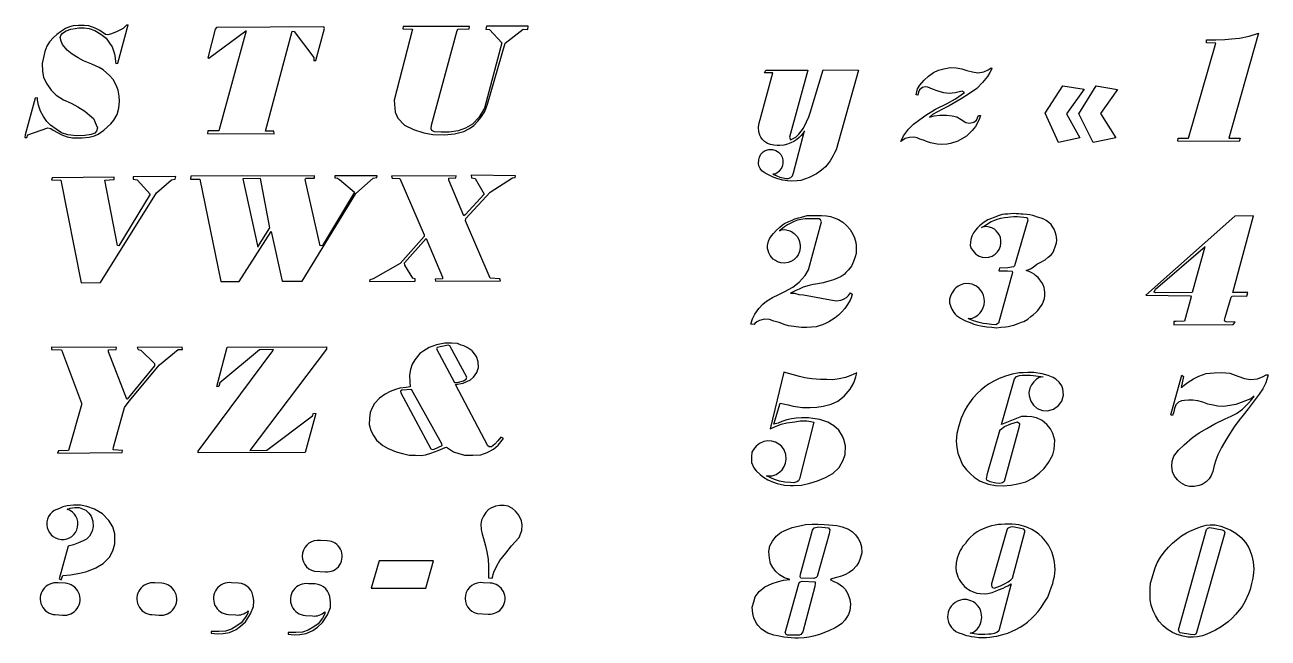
# Model space of a CAD drawing. Header units: millimetres. Extents: x 184 to 284, y 147 to 201.
# Drawn here: x 184.12 to 225.2, y 148.81 to 169.06 of the extents above; entities that cross this region are included whole.
import ezdxf

# ---------------------------------------------------------------- set-up
doc = ezdxf.new("R2010")
doc.units = ezdxf.units.MM
doc.layers.add('LETTERE', color=7, linetype='Continuous')

msp = doc.modelspace()

# ---------------------------------------------------------------- linework, layer by layer
at = {"layer": 'LETTERE'}
for points in [[(187.533, 169.063), (187.482, 169.054), (187.37, 168.947), (187.179, 168.849), (186.987, 168.773), (186.87, 168.73), (186.785, 168.743), (186.596, 168.881), (186.446, 168.958), (186.241, 169.029), (186.08, 169.048), (185.891, 169.047), (185.723, 169.033), (185.598, 168.995), (185.462, 168.939), (185.297, 168.839), (185.18, 168.748), (185.066, 168.645), (184.938, 168.502), (184.855, 168.363), (184.785, 168.185), (184.742, 167.985), (184.7, 167.787), (184.708, 167.537), (184.741, 167.324), (184.848, 167.113), (184.99, 166.908), (185.16, 166.746), (185.402, 166.591), (185.654, 166.474), (185.879, 166.354), (186.101, 166.209), (186.258, 166.081), (186.394, 165.967), (186.485, 165.765), (186.524, 165.663), (186.496, 165.552), (186.433, 165.49), (186.312, 165.448), (186.11, 165.412), (185.827, 165.394), (185.542, 165.436), (185.332, 165.501), (185.162, 165.616), (184.967, 165.75), (184.855, 165.877), (184.736, 166.033), (184.638, 166.216), (184.576, 166.417), (184.543, 166.577), (184.537, 166.658), (184.466, 166.648), (184.138, 165.437), (184.124, 165.344), (184.184, 165.339), (184.225, 165.436), (184.881, 165.668), (184.981, 165.638), (185.064, 165.592), (185.197, 165.514), (185.345, 165.436), (185.523, 165.371), (185.702, 165.332), (186.017, 165.33), (186.246, 165.354), (186.421, 165.396), (186.551, 165.458), (186.734, 165.59), (186.96, 165.792), (187.066, 165.921), (187.17, 166.105), (187.231, 166.316), (187.253, 166.546), (187.244, 166.705), (187.205, 166.903), (187.14, 167.07), (187.038, 167.256), (186.921, 167.396), (186.712, 167.577), (186.579, 167.66), (186.333, 167.769), (186.06, 167.873), (185.883, 167.975), (185.688, 168.099), (185.523, 168.23), (185.372, 168.416), (185.322, 168.521), (185.286, 168.648), (185.309, 168.717), (185.363, 168.788), (185.493, 168.866), (185.641, 168.92), (185.787, 168.948), (185.912, 168.966), (186.085, 168.965), (186.252, 168.946), (186.436, 168.875), (186.634, 168.753), (186.807, 168.629), (186.924, 168.462), (187.01, 168.337), (187.085, 168.112), (187.111, 167.968), (187.121, 167.84), (187.127, 167.791), (187.192, 167.797)], [(193.737, 167.884), (194.026, 168.948), (193.998, 169.002), (190.46, 168.979), (190.415, 168.921), (190.168, 167.97), (190.201, 167.963), (191.425, 168.862), (191.43, 168.87), (190.53, 165.562), (190.165, 165.563), (190.161, 165.481), (192.356, 165.47), (192.354, 165.554), (192.073, 165.557), (192.96, 168.853), (193.02, 168.846), (193.667, 167.987), (193.676, 167.889)], [(198.815, 169.014), (196.624, 169.008), (196.61, 168.93), (196.933, 168.923), (196.32, 166.58), (196.36, 166.179), (196.449, 165.986), (196.668, 165.754), (196.961, 165.608), (197.306, 165.501), (197.602, 165.445), (197.988, 165.431), (198.317, 165.462), (198.625, 165.54), (198.817, 165.646), (198.958, 165.74), (199.09, 165.882), (199.192, 166.004), (199.321, 166.2), (199.413, 166.443), (199.988, 168.463), (200.582, 168.92), (200.745, 168.915), (200.749, 169.016), (199.377, 169.019), (199.355, 168.918), (199.476, 168.91), (199.884, 168.466), (199.309, 166.313), (199.123, 166.004), (198.918, 165.79), (198.682, 165.654), (198.442, 165.569), (198.142, 165.522), (197.878, 165.516), (197.66, 165.527), (197.571, 165.573), (197.544, 165.629), (197.56, 165.75), (198.408, 168.879), (198.44, 168.923), (198.805, 168.928)], [(213.572, 166.753), (213.61, 166.947), (213.691, 167.074), (213.837, 167.242), (213.977, 167.37), (214.138, 167.487), (214.312, 167.571), (214.481, 167.616), (214.692, 167.653), (214.895, 167.642), (215.074, 167.607), (215.243, 167.553), (215.432, 167.511), (215.606, 167.484), (215.809, 167.518), (215.95, 167.579), (216.047, 167.643), (216.068, 167.616), (216.004, 167.491), (215.922, 167.362), (215.759, 167.166), (215.577, 166.959), (215.335, 166.794), (215.061, 166.624), (214.664, 166.393), (214.438, 166.28), (214.113, 166.104), (214.007, 166.015), (214.162, 166.061), (214.348, 166.084), (214.577, 166.086), (214.764, 166.065), (214.918, 166.027), (215.056, 165.941), (215.206, 165.842), (215.334, 165.814), (215.472, 165.848), (215.56, 165.918), (215.635, 166.075), (215.695, 166.067), (215.654, 165.938), (215.535, 165.703), (215.426, 165.576), (215.231, 165.386), (214.945, 165.218), (214.709, 165.141), (214.598, 165.121), (214.423, 165.11), (214.265, 165.12), (214.045, 165.167), (213.915, 165.216), (213.812, 165.253), (213.696, 165.294), (213.602, 165.33), (213.497, 165.35), (213.355, 165.348), (213.202, 165.306), (213.069, 165.208), (213.149, 165.403), (213.318, 165.619), (213.488, 165.786), (213.689, 165.94), (213.888, 166.084), (214.211, 166.278), (214.598, 166.468), (214.869, 166.624), (215.163, 166.826), (215.093, 166.873), (214.862, 166.816), (214.663, 166.799), (214.48, 166.817), (214.293, 166.871), (214.112, 166.943), (213.959, 167.01), (213.865, 167.021), (213.778, 166.992), (213.682, 166.914), (213.65, 166.836), (213.624, 166.746)], [(187.076, 164.035), (185.022, 164.017), (185.008, 163.948), (185.311, 163.936), (185.98, 160.545), (186.618, 160.552), (188.475, 163.516), (188.964, 163.945), (189.09, 163.969), (189.117, 164.055), (187.707, 164.041), (187.698, 163.969), (187.837, 163.949), (188.268, 163.47), (187.225, 161.772), (187.188, 161.783), (186.763, 163.936), (187.071, 163.958)], [(199.813, 160.681), (199.496, 160.701), (198.686, 162.595), (198.69, 162.666), (199.492, 163.535), (200.238, 164.011), (200.319, 164.028), (200.33, 164.079), (198.867, 164.099), (198.879, 164.013), (198.999, 163.995), (199.303, 163.477), (198.676, 162.786), (198.627, 162.757), (198.132, 163.934), (198.133, 163.998), (198.36, 164.01), (198.368, 164.08), (196.237, 164.072), (196.256, 163.998), (196.514, 163.996), (197.316, 162.127), (197.311, 162.074), (196.518, 161.184), (195.63, 160.676), (195.517, 160.643), (195.509, 160.593), (197.024, 160.595), (197.024, 160.676), (196.94, 160.696), (196.678, 161.133), (196.671, 161.21), (197.381, 162.007), (197.918, 160.731), (197.923, 160.677), (197.676, 160.669), (197.686, 160.595), (199.839, 160.606)], [(199.94, 155.403), (199.852, 155.452), (199.755, 155.323), (199.652, 155.219), (199.536, 155.132), (199.467, 155.126), (199.418, 155.16), (198.351, 157.184), (198.608, 157.228), (198.845, 157.343), (198.943, 157.425), (199.055, 157.585), (199.109, 157.745), (199.105, 157.941), (199.047, 158.117), (198.903, 158.299), (198.741, 158.405), (198.628, 158.466), (198.535, 158.485), (198.412, 158.537), (198.224, 158.552), (198.001, 158.548), (197.838, 158.525), (197.72, 158.497), (197.486, 158.407), (197.31, 158.297), (197.169, 158.21), (197.009, 158.004), (196.922, 157.858), (196.86, 157.682), (196.834, 157.495), (196.844, 157.276), (196.854, 157.106), (196.721, 157.091), (196.515, 157.067), (196.365, 157.021), (196.189, 156.953), (196.029, 156.864), (195.845, 156.737), (195.674, 156.557), (195.584, 156.399), (195.531, 156.261), (195.507, 156.076), (195.502, 155.87), (195.549, 155.665), (195.637, 155.505), (195.737, 155.345), (195.955, 155.171), (196.128, 155.071), (196.386, 154.964), (196.601, 154.91), (196.821, 154.857), (197.035, 154.853), (197.214, 154.849), (197.358, 154.871), (197.533, 154.923), (197.778, 155.013), (198.009, 155.111), (198.05, 155.116), (198.287, 154.96), (198.459, 154.911), (198.654, 154.856), (198.92, 154.858), (199.189, 154.867), (199.401, 154.941), (199.609, 155.057), (199.766, 155.185)], [(187.155, 158.405), (185.002, 158.425), (185.007, 158.348), (185.335, 158.328), (185.999, 156.573), (185.991, 156.522), (185.566, 155.012), (185.235, 154.995), (185.204, 154.916), (187.34, 154.943), (187.347, 155.004), (187.044, 155.03), (187.051, 155.119), (187.418, 156.432), (187.572, 156.635), (188.568, 157.843), (189.19, 158.346), (189.327, 158.345), (189.32, 158.421), (187.831, 158.414), (187.865, 158.342), (187.951, 158.326), (188.403, 157.887), (188.412, 157.809), (187.508, 156.701), (187.488, 156.706), (186.882, 158.269), (186.883, 158.331), (187.142, 158.346)], [(190.53, 157.118), (190.463, 157.127), (190.804, 158.42), (194.089, 158.434), (194.088, 158.36), (191.562, 155.012), (192.121, 155.019), (193.63, 156.149), (193.665, 156.237), (193.739, 156.232), (193.38, 154.938), (189.847, 154.931), (189.852, 154.985), (192.322, 158.296), (192.343, 158.346), (191.874, 158.332), (190.567, 157.238)], [(198.318, 157.251), (198.421, 157.252), (198.618, 157.314), (198.707, 157.369), (198.728, 157.434), (198.159, 158.467), (198.108, 158.489), (197.751, 158.406), (197.727, 158.362)], [(197.908, 155.177), (197.904, 155.233), (196.901, 157.027), (196.575, 156.996), (196.535, 156.968), (196.543, 156.915), (197.537, 155.059), (197.587, 155.041), (197.644, 155.052)], [(199.567, 150.794), (199.623, 150.986), (199.719, 151.2), (199.814, 151.375), (200.011, 151.624), (200.201, 151.86), (200.455, 152.137), (200.541, 152.364), (200.554, 152.546), (200.531, 152.683), (200.449, 152.875), (200.338, 153.004), (200.229, 153.099), (200.094, 153.166), (199.955, 153.191), (199.815, 153.197), (199.67, 153.175), (199.521, 153.106), (199.441, 153.064), (199.351, 152.96), (199.273, 152.842), (199.212, 152.708), (199.185, 152.581), (199.196, 152.401), (199.236, 152.25), (199.281, 152.105), (199.343, 151.856), (199.382, 151.662), (199.428, 151.423), (199.443, 151.192), (199.443, 150.973), (199.444, 150.801)], [(197.621, 151.367), (195.828, 151.367), (195.561, 150.46), (197.367, 150.46)]]:
    msp.add_lwpolyline(points, close=True, dxfattribs=at)
for points in [[(223.165, 168.573), (223.472, 168.574), (223.763, 168.584), (223.986, 168.599), (224.248, 168.623), (224.569, 168.69), (224.878, 168.785), (223.905, 165.319), (224.276, 165.32), (224.241, 165.213), (222.214, 165.226), (222.231, 165.319), (222.57, 165.319), (223.47, 168.464), (223.165, 168.465), (223.165, 168.573)], [(208.599, 167.567), (209.993, 167.566), (209.381, 165.354), (209.414, 165.265), (209.481, 165.298), (209.592, 165.351), (209.696, 165.455), (209.774, 165.55), (209.849, 165.657), (209.948, 165.857), (210.021, 166.028), (210.072, 166.164), (210.502, 167.583), (211.67, 167.573), (210.923, 164.934), (210.87, 164.836), (210.815, 164.732), (210.731, 164.573), (210.665, 164.486), (210.573, 164.373), (210.494, 164.312), (210.396, 164.23), (210.281, 164.147), (210.148, 164.076), (210.041, 164.027), (209.913, 163.978), (209.759, 163.929), (209.635, 163.913), (209.449, 163.907), (209.318, 163.915), (209.165, 163.937), (209.003, 163.977), (208.851, 164.03), (208.646, 164.13), (208.544, 164.187), (208.477, 164.247), (208.42, 164.323), (208.372, 164.41), (208.359, 164.483), (208.368, 164.604), (208.398, 164.69), (208.438, 164.789), (208.519, 164.87), (208.587, 164.911), (208.699, 164.946), (208.819, 164.947), (208.939, 164.912), (209.025, 164.856), (209.097, 164.78), (209.142, 164.697), (209.167, 164.607), (209.171, 164.505), (209.151, 164.425), (209.137, 164.349), (209.068, 164.269), (209.028, 164.225), (208.969, 164.172), (208.917, 164.134), (208.838, 164.132), (208.971, 164.076), (209.071, 164.039), (209.181, 164.012), (209.267, 163.993), (209.344, 163.988), (209.431, 164.019), (209.488, 164.074), (209.522, 164.181), (209.883, 165.564), (209.831, 165.479), (209.768, 165.414), (209.706, 165.341), (209.626, 165.277), (209.524, 165.217), (209.432, 165.167), (209.324, 165.12), (209.204, 165.096), (209.067, 165.083), (208.978, 165.082), (208.873, 165.092), (208.755, 165.112), (208.66, 165.15), (208.561, 165.215), (208.497, 165.277), (208.442, 165.351), (208.405, 165.423), (208.372, 165.535), (208.365, 165.688), (208.384, 165.826), (208.42, 165.943), (208.837, 167.475), (208.559, 167.475), (208.599, 167.567)], [(218.419, 167.047), (219.119, 166.944), (218.533, 166.127), (218.978, 165.338), (218.278, 165.182), (217.836, 166.144), (218.419, 167.048)], [(218.949, 166.129), (219.515, 167.048), (220.217, 166.933), (219.66, 166.133), (220.164, 165.335), (219.42, 165.182), (218.949, 166.129)], [(191.906, 164.072), (191.329, 164.079), (189.607, 164.064), (189.599, 163.973), (189.908, 163.966), (190.601, 160.585), (191.199, 160.59), (192.26, 162.245), (192.627, 160.598), (193.284, 160.601), (195.064, 163.492), (195.628, 164.005), (195.753, 164.019), (195.76, 164.084), (194.36, 164.079), (194.362, 164.008), (194.451, 164.003), (194.524, 163.961), (195.01, 163.537), (193.953, 161.782), (193.881, 161.763), (193.388, 163.954), (193.402, 164), (193.69, 164.002), (193.691, 164.077), (191.906, 164.072)], [(191.824, 161.734), (192.214, 162.366), (191.907, 163.986), (191.323, 163.983)], [(191.323, 163.985), (191.826, 161.718)], [(209.06, 162.266), (209.122, 162.298), (209.229, 162.304), (209.362, 162.277), (209.449, 162.242), (209.538, 162.176), (209.635, 162.071), (209.69, 161.973), (209.713, 161.909), (209.73, 161.834), (209.734, 161.799), (209.735, 161.702), (209.712, 161.581), (209.667, 161.474), (209.612, 161.393), (209.524, 161.309), (209.429, 161.251), (209.347, 161.22), (209.224, 161.2), (209.104, 161.209), (208.994, 161.242), (208.918, 161.281), (208.851, 161.331), (208.79, 161.393), (208.75, 161.449), (208.706, 161.534), (208.682, 161.612), (208.659, 161.678), (208.658, 161.778), (208.695, 161.918), (208.728, 161.999), (208.792, 162.1), (208.858, 162.179), (208.942, 162.268), (209.064, 162.382), (209.16, 162.46), (209.226, 162.51), (209.362, 162.571), (209.476, 162.618), (209.567, 162.66), (209.682, 162.697), (209.784, 162.716), (209.973, 162.766), (210.105, 162.766), (210.272, 162.766), (210.445, 162.766), (210.613, 162.755), (210.745, 162.732), (210.86, 162.696), (211.006, 162.636), (211.147, 162.548), (211.27, 162.443), (211.39, 162.302), (211.481, 162.151), (211.532, 162.032), (211.574, 161.881), (211.591, 161.777), (211.59, 161.657), (211.589, 161.516), (211.56, 161.405), (211.501, 161.248), (211.43, 161.101), (211.335, 160.971), (211.248, 160.886), (211.194, 160.821), (211.093, 160.759), (210.977, 160.695), (210.84, 160.641), (210.682, 160.595), (210.494, 160.54), (210.321, 160.516), (210.173, 160.487), (210.041, 160.453), (209.842, 160.397), (209.701, 160.334), (209.599, 160.288), (209.419, 160.201), (209.546, 160.207), (209.689, 160.165), (209.845, 160.144), (210.735, 159.984), (210.938, 159.952), (211.086, 159.97), (211.172, 160.001), (211.267, 160.059), (211.338, 160.122), (211.396, 160.218), (211.46, 160.169), (211.418, 160.047), (211.386, 159.971), (211.302, 159.826), (211.209, 159.697), (211.119, 159.593), (211.003, 159.481), (210.891, 159.391), (210.778, 159.314), (210.685, 159.259), (210.597, 159.214), (210.472, 159.161), (210.365, 159.124), (210.267, 159.089), (209.96, 159.065), (209.78, 159.072), (209.358, 159.126), (209.24, 159.16), (209.042, 159.23), (208.863, 159.283), (208.724, 159.331), (208.558, 159.341), (208.394, 159.3), (208.308, 159.255), (208.241, 159.204), (208.219, 159.164), (208.109, 159.18), (208.164, 159.36), (208.246, 159.515), (208.37, 159.697), (208.507, 159.84), (208.627, 159.941), (208.825, 160.058), (209.035, 160.165), (209.228, 160.257), (209.492, 160.406), (209.703, 160.571), (209.902, 160.783), (210.014, 160.973), (210.438, 162.561), (210.409, 162.624), (210.364, 162.654), (210.202, 162.661), (209.903, 162.659), (209.765, 162.638), (209.652, 162.61), (209.545, 162.574), (209.425, 162.521), (209.315, 162.461), (209.223, 162.399), (209.059, 162.265)], [(215.729, 162.374), (215.797, 162.402), (215.878, 162.466), (215.957, 162.513), (216.051, 162.569), (216.169, 162.617), (216.248, 162.643), (216.367, 162.685), (216.491, 162.705), (216.599, 162.718), (216.69, 162.726), (216.796, 162.731), (216.922, 162.731), (217.014, 162.727), (217.127, 162.718), (217.218, 162.698), (217.251, 162.663), (217.261, 162.615), (216.82, 161.102), (216.79, 161.069), (216.595, 161.04), (216.323, 161.032), (216.297, 160.939), (216.592, 160.946), (216.747, 160.932), (216.752, 160.889), (216.296, 159.218), (216.205, 159.159), (216.063, 159.172), (215.906, 159.189), (215.787, 159.207), (215.647, 159.238), (215.539, 159.27), (215.467, 159.295), (215.409, 159.318), (215.294, 159.369), (215.435, 159.384), (215.521, 159.425), (215.603, 159.476), (215.685, 159.555), (215.742, 159.634), (215.787, 159.727), (215.815, 159.82), (215.826, 159.925), (215.817, 160.042), (215.795, 160.128), (215.759, 160.211), (215.719, 160.278), (215.655, 160.354), (215.562, 160.43), (215.491, 160.47), (215.424, 160.497), (215.348, 160.514), (215.244, 160.522), (215.132, 160.508), (215.019, 160.468), (214.953, 160.43), (214.885, 160.376), (214.842, 160.333), (214.792, 160.272), (214.755, 160.215), (214.718, 160.139), (214.694, 160.072), (214.677, 160.004), (214.668, 159.945), (214.673, 159.884), (214.689, 159.817), (214.711, 159.752), (214.748, 159.672), (214.779, 159.619), (214.82, 159.561), (214.86, 159.515), (214.907, 159.468), (214.966, 159.42), (215.031, 159.377), (215.109, 159.337), (215.179, 159.306), (215.26, 159.271), (215.318, 159.247), (215.408, 159.213), (215.475, 159.18), (215.611, 159.149), (215.708, 159.124), (215.905, 159.097), (216.071, 159.076), (216.221, 159.061), (216.373, 159.084), (216.532, 159.094), (216.61, 159.104), (216.737, 159.132), (216.793, 159.148), (216.944, 159.203), (217.046, 159.243), (217.127, 159.27), (217.258, 159.351), (217.359, 159.431), (217.438, 159.489), (217.535, 159.575), (217.587, 159.63), (217.648, 159.705), (217.729, 159.826), (217.769, 159.903), (217.805, 160.03), (217.819, 160.122), (217.821, 160.221), (217.811, 160.32), (217.794, 160.392), (217.763, 160.481), (217.721, 160.557), (217.656, 160.649), (217.596, 160.717), (217.517, 160.789), (217.467, 160.827), (217.393, 160.874), (217.305, 160.92), (217.205, 160.958), (217.344, 161.013), (217.431, 161.063), (217.553, 161.162), (217.669, 161.216), (217.828, 161.31), (217.935, 161.389), (218.026, 161.468), (218.082, 161.539), (218.119, 161.616), (218.176, 161.768), (218.202, 161.867), (218.223, 161.958), (218.207, 162.05), (218.197, 162.114), (218.164, 162.234), (218.126, 162.321), (218.065, 162.419), (218.027, 162.467), (217.95, 162.543), (217.865, 162.606), (217.784, 162.651), (217.699, 162.685), (217.578, 162.712), (217.494, 162.743), (217.425, 162.768), (217.324, 162.792), (217.224, 162.797), (217.1, 162.81), (217.034, 162.814), (216.957, 162.819), (216.871, 162.825), (216.777, 162.83), (216.684, 162.827), (216.595, 162.817), (216.502, 162.813), (216.414, 162.799), (216.318, 162.773), (216.166, 162.714), (216.056, 162.673), (215.935, 162.622), (215.852, 162.574), (215.77, 162.517), (215.668, 162.431), (215.595, 162.359), (215.526, 162.281), (215.466, 162.191), (215.41, 162.081), (215.375, 161.971), (215.368, 161.891), (215.357, 161.781), (215.389, 161.684), (215.445, 161.609), (215.488, 161.553), (215.535, 161.507), (215.601, 161.458), (215.651, 161.43), (215.748, 161.396), (215.865, 161.382), (215.97, 161.393), (216.076, 161.428), (216.183, 161.494), (216.259, 161.57), (216.311, 161.649), (216.352, 161.751), (216.369, 161.851), (216.371, 161.931), (216.352, 162.038), (216.311, 162.14), (216.264, 162.195), (216.214, 162.266), (216.154, 162.315), (216.066, 162.364), (215.949, 162.398), (215.874, 162.406), (215.729, 162.374)], [(224.094, 162.746), (221.154, 160.139), (222.635, 160.119), (222.658, 160.085), (222.433, 159.279), (222.16, 159.266), (222.088, 159.266), (222.083, 159.161), (224.048, 159.167), (224.106, 159.249), (223.808, 159.256), (223.769, 159.276), (223.757, 159.315), (223.782, 159.398), (223.98, 160.074), (224.014, 160.1), (224.102, 160.117), (224.499, 160.108), (224.524, 160.222), (224.031, 160.223), (224.716, 162.757), (224.094, 162.746)], [(223.111, 161.738), (222.693, 160.228), (221.475, 160.22), (221.43, 160.241), (221.477, 160.339), (223.116, 161.742)], [(208.864, 155.882), (209.082, 156.577), (209.341, 156.513), (209.51, 156.472), (209.812, 156.433), (210.069, 156.426), (210.289, 156.444), (210.499, 156.468), (210.764, 156.541), (210.98, 156.643), (211.19, 156.799), (211.389, 157.029), (211.506, 157.246), (211.577, 157.441), (211.609, 157.577), (211.412, 157.48), (211.232, 157.418), (211.031, 157.38), (210.815, 157.345), (210.623, 157.348), (210.412, 157.35), (210.129, 157.371), (209.893, 157.406), (209.711, 157.45), (209.197, 157.593), (208.747, 155.729), (208.918, 155.805), (209.115, 155.876), (209.298, 155.925), (209.559, 155.956), (209.742, 155.989), (209.963, 155.991), (210.092, 155.969), (210.188, 155.944), (209.712, 154.07), (209.68, 154.011), (209.631, 153.975), (209.524, 153.939), (209.42, 153.948), (209.227, 153.965), (209.053, 153.999), (208.889, 154.051), (208.767, 154.103), (208.626, 154.167), (208.818, 154.167), (208.943, 154.213), (209.072, 154.3), (209.144, 154.375), (209.211, 154.479), (209.255, 154.593), (209.276, 154.728), (209.264, 154.876), (209.211, 155.026), (209.131, 155.139), (209.036, 155.221), (208.928, 155.28), (208.797, 155.318), (208.659, 155.324), (208.534, 155.302), (208.398, 155.242), (208.282, 155.15), (208.201, 155.047), (208.143, 154.954), (208.133, 154.802), (208.129, 154.617), (208.211, 154.44), (208.289, 154.334), (208.417, 154.213), (208.523, 154.13), (208.67, 154.038), (208.823, 153.969), (208.975, 153.917), (209.222, 153.868), (209.418, 153.85), (209.523, 153.848), (209.781, 153.865), (210.058, 153.926), (210.306, 154.007), (210.572, 154.112), (210.812, 154.254), (211.029, 154.451), (211.16, 154.688), (211.225, 154.876), (211.234, 155.167), (211.185, 155.367), (211.134, 155.483), (211.013, 155.68), (210.851, 155.825), (210.654, 155.942), (210.387, 156.029), (210.159, 156.069), (210.009, 156.083), (209.78, 156.085), (209.606, 156.072), (209.455, 156.05), (209.296, 156.016), (209.13, 155.967), (209.006, 155.915), (208.871, 155.882)], [(216.387, 155.864), (216.819, 157.375), (216.887, 157.454), (216.984, 157.49), (217.086, 157.495), (217.344, 157.499), (217.525, 157.477), (217.768, 157.443), (217.639, 157.421), (217.549, 157.366), (217.454, 157.281), (217.378, 157.182), (217.324, 157.062), (217.298, 156.92), (217.303, 156.81), (217.357, 156.636), (217.443, 156.508), (217.573, 156.4), (217.747, 156.331), (217.91, 156.319), (218.107, 156.369), (218.278, 156.49), (218.382, 156.637), (218.438, 156.836), (218.417, 157.05), (218.379, 157.146), (218.296, 157.268), (218.18, 157.365), (218.093, 157.418), (217.936, 157.484), (217.731, 157.537), (217.462, 157.584), (217.258, 157.584), (217.101, 157.576), (216.968, 157.576), (216.746, 157.532), (216.522, 157.466), (216.312, 157.384), (216.142, 157.3), (215.965, 157.195), (215.837, 157.106), (215.702, 156.999), (215.6, 156.907), (215.442, 156.732), (215.333, 156.584), (215.256, 156.471), (215.177, 156.345), (215.056, 156.072), (214.982, 155.822), (214.918, 155.569), (214.89, 155.32), (214.909, 155.106), (214.95, 154.923), (215.009, 154.754), (215.106, 154.537), (215.235, 154.365), (215.362, 154.233), (215.485, 154.129), (215.68, 154.001), (215.956, 153.894), (216.193, 153.851), (216.45, 153.838), (216.701, 153.859), (216.934, 153.905), (217.193, 153.976), (217.422, 154.098), (217.633, 154.255), (217.794, 154.413), (217.945, 154.608), (218.081, 154.861), (218.133, 155.044), (218.147, 155.349), (218.086, 155.575), (218.008, 155.723), (217.892, 155.867), (217.729, 155.998), (217.55, 156.084), (217.39, 156.125), (217.227, 156.136), (217.053, 156.128), (216.936, 156.083), (216.387, 155.864)], [(221.984, 156.182), (222.343, 157.494), (222.406, 157.456), (222.325, 157.092), (222.471, 157.201), (222.558, 157.269), (222.733, 157.375), (222.906, 157.459), (223.146, 157.547), (223.421, 157.573), (223.672, 157.581), (223.93, 157.558), (224.197, 157.468), (224.423, 157.387), (224.619, 157.35), (224.852, 157.376), (225.037, 157.457), (225.135, 157.505), (225.199, 157.507), (225.125, 157.247), (225.021, 157.043), (224.904, 156.873), (224.771, 156.688), (224.543, 156.387), (224.375, 156.178), (224.23, 156.002), (224.08, 155.789), (223.869, 155.465), (223.769, 155.299), (223.661, 155.108), (223.532, 154.865), (223.467, 154.695), (223.414, 154.513), (223.371, 154.313), (223.317, 154.181), (223.248, 154.078), (223.151, 153.979), (223.018, 153.891), (222.918, 153.849), (222.758, 153.817), (222.605, 153.821), (222.465, 153.849), (222.311, 153.939), (222.204, 154.036), (222.108, 154.166), (222.044, 154.309), (222.015, 154.487), (222.029, 154.652), (222.088, 154.822), (222.242, 155.015), (222.425, 155.198), (222.7, 155.436), (222.923, 155.588), (223.17, 155.739), (223.436, 155.884), (223.782, 156.049), (223.972, 156.141), (224.154, 156.234), (224.349, 156.375), (224.544, 156.558), (224.651, 156.682), (224.735, 156.8), (224.629, 156.711), (224.452, 156.645), (224.309, 156.591), (224.127, 156.531), (223.928, 156.492), (223.805, 156.477), (223.69, 156.463), (223.534, 156.478), (223.385, 156.503), (223.208, 156.541), (223.042, 156.607), (222.881, 156.647), (222.709, 156.672), (222.567, 156.675), (222.439, 156.665), (222.334, 156.647), (222.236, 156.605), (222.151, 156.519), (222.107, 156.399), (222.078, 156.29), (222.037, 156.167), (221.987, 156.181)], [(216.341, 155.69), (216.485, 155.804), (216.698, 155.885), (216.913, 155.957), (216.985, 155.9), (216.978, 155.806), (216.475, 153.99), (216.428, 153.943), (216.34, 153.923), (216.199, 153.93), (216.018, 153.97), (215.909, 154.029), (215.892, 154.071), (215.932, 154.247), (216.347, 155.705)], [(209.393, 150.754), (209.222, 150.807), (209.059, 150.902), (208.935, 151.013), (208.834, 151.144), (208.763, 151.281), (208.724, 151.459), (208.708, 151.672), (208.736, 151.859), (208.82, 152.016), (208.948, 152.177), (209.109, 152.309), (209.287, 152.388), (209.476, 152.469), (209.63, 152.498), (209.917, 152.569), (210.139, 152.575), (210.321, 152.574), (210.536, 152.568), (210.683, 152.558), (210.948, 152.532), (211.128, 152.486), (211.335, 152.411), (211.465, 152.322), (211.565, 152.226), (211.656, 152.103), (211.718, 151.985), (211.761, 151.833), (211.772, 151.632), (211.722, 151.438), (211.671, 151.317), (211.596, 151.196), (211.468, 151.056), (211.359, 150.975), (211.24, 150.911), (211.105, 150.864), (210.944, 150.81), (210.818, 150.786), (210.725, 150.747), (210.849, 150.687), (210.982, 150.629), (211.136, 150.518), (211.221, 150.426), (211.315, 150.281), (211.382, 150.09), (211.4, 149.932), (211.378, 149.728), (211.33, 149.588), (211.284, 149.5), (211.215, 149.402), (211.116, 149.301), (211.035, 149.241), (210.89, 149.15), (210.706, 149.061), (210.521, 148.987), (210.374, 148.934), (210.182, 148.88), (210.025, 148.848), (209.869, 148.826), (209.682, 148.814), (209.567, 148.813), (209.325, 148.83), (209.198, 148.85), (208.991, 148.884), (208.872, 148.914), (208.668, 148.973), (208.555, 149.039), (208.448, 149.122), (208.349, 149.227), (208.296, 149.3), (208.21, 149.48), (208.172, 149.622), (208.153, 149.834), (208.205, 150.007), (208.254, 150.178), (208.383, 150.357), (208.572, 150.504), (208.81, 150.613), (209.017, 150.678), (209.19, 150.727), (209.396, 150.754)], [(210.303, 150.85), (210.264, 150.816), (210.185, 150.778), (209.762, 150.788), (209.737, 150.835), (209.753, 150.925), (210.148, 152.379), (210.206, 152.456), (210.34, 152.491), (210.675, 152.457), (210.72, 152.39), (210.692, 152.256), (210.299, 150.846)], [(216.704, 150.604), (216.298, 149.049), (216.241, 149.002), (216.143, 148.964), (216.049, 148.949), (215.962, 148.942), (215.844, 148.937), (215.759, 148.932), (215.632, 148.935), (215.562, 148.942), (215.487, 148.952), (215.417, 148.967), (215.359, 148.976), (215.461, 149.01), (215.523, 149.053), (215.588, 149.114), (215.631, 149.167), (215.675, 149.242), (215.697, 149.295), (215.719, 149.368), (215.729, 149.436), (215.735, 149.492), (215.734, 149.578), (215.723, 149.647), (215.692, 149.743), (215.649, 149.827), (215.598, 149.894), (215.541, 149.951), (215.462, 150.009), (215.405, 150.038), (215.309, 150.072), (215.244, 150.084), (215.181, 150.088), (215.109, 150.085), (215.033, 150.07), (214.937, 150.036), (214.859, 149.992), (214.777, 149.924), (214.73, 149.871), (214.686, 149.807), (214.652, 149.737), (214.63, 149.668), (214.614, 149.583), (214.611, 149.513), (214.62, 149.426), (214.643, 149.339), (214.676, 149.264), (214.736, 149.166), (214.796, 149.107), (214.885, 149.034), (214.982, 148.991), (215.09, 148.95), (215.171, 148.924), (215.237, 148.905), (215.308, 148.887), (215.383, 148.871), (215.499, 148.852), (215.639, 148.838), (215.759, 148.833), (215.899, 148.837), (216.006, 148.846), (216.134, 148.863), (216.231, 148.882), (216.36, 148.909), (216.508, 148.951), (216.599, 148.981), (216.743, 149.039), (216.863, 149.095), (217.012, 149.178), (217.127, 149.252), (217.245, 149.339), (217.389, 149.473), (217.495, 149.568), (217.603, 149.691), (217.699, 149.827), (217.789, 149.964), (217.877, 150.098), (217.919, 150.164), (217.991, 150.358), (218.046, 150.503), (218.085, 150.618), (218.111, 150.734), (218.136, 150.852), (218.158, 151.063), (218.156, 151.211), (218.144, 151.316), (218.123, 151.43), (218.09, 151.548), (218.051, 151.659), (217.99, 151.79), (217.938, 151.881), (217.843, 152.017), (217.734, 152.142), (217.626, 152.243), (217.53, 152.317), (217.392, 152.404), (217.245, 152.467), (217.117, 152.514), (216.965, 152.55), (216.866, 152.561), (216.747, 152.571), (216.619, 152.575), (216.5, 152.574), (216.379, 152.568), (216.288, 152.561), (216.182, 152.548), (216.063, 152.519), (215.992, 152.5), (215.899, 152.469), (215.766, 152.416), (215.686, 152.374), (215.586, 152.32), (215.463, 152.232), (215.366, 152.147), (215.295, 152.076), (215.244, 152.019), (215.195, 151.943), (215.112, 151.847), (215.063, 151.771), (215.024, 151.702), (214.964, 151.575), (214.931, 151.482), (214.911, 151.407), (214.891, 151.299), (214.878, 151.131), (214.895, 151.011), (214.92, 150.915), (214.949, 150.836), (214.99, 150.751), (215.053, 150.651), (215.109, 150.582), (215.172, 150.518), (215.232, 150.467), (215.301, 150.419), (215.357, 150.386), (215.457, 150.339), (215.571, 150.303), (215.683, 150.283), (215.823, 150.277), (215.942, 150.289), (216.077, 150.322), (216.191, 150.368), (216.292, 150.409), (216.444, 150.468), (216.519, 150.502), (216.6, 150.538), (216.704, 150.604)], [(216.754, 150.793), (217.165, 152.324), (217.157, 152.367), (217.131, 152.406), (216.76, 152.492), (216.689, 152.482), (216.633, 152.458), (216.593, 152.428), (216.566, 152.383), (216.06, 150.605), (216.058, 150.562), (216.073, 150.512), (216.088, 150.49), (216.151, 150.465), (216.356, 150.539), (216.487, 150.602), (216.605, 150.673), (216.697, 150.738), (216.754, 150.793)], [(223.002, 152.504), (223.15, 152.543), (223.288, 152.552), (223.446, 152.549), (223.641, 152.509), (223.779, 152.456), (223.961, 152.383), (224.137, 152.281), (224.309, 152.138), (224.455, 151.968), (224.546, 151.822), (224.596, 151.719), (224.658, 151.536), (224.7, 151.328), (224.721, 151.089), (224.72, 150.98), (224.69, 150.79), (224.651, 150.619), (224.603, 150.423), (224.552, 150.28), (224.434, 150.01), (224.337, 149.858), (224.252, 149.743), (224.122, 149.589), (224.007, 149.471), (223.877, 149.354), (223.648, 149.189), (223.459, 149.072), (223.299, 148.994), (223.174, 148.941), (223.031, 148.888), (222.868, 148.855), (222.722, 148.842), (222.541, 148.849), (222.389, 148.873), (222.194, 148.93), (222.035, 149.002), (221.861, 149.112), (221.735, 149.217), (221.592, 149.375), (221.473, 149.555), (221.397, 149.715), (221.335, 149.906), (221.304, 150.078), (221.296, 150.273), (221.302, 150.459), (221.309, 150.631), (221.363, 150.806), (221.42, 150.989), (221.466, 151.137), (221.538, 151.304), (221.648, 151.486), (221.767, 151.649), (221.91, 151.816), (222.042, 151.947), (222.167, 152.055), (222.335, 152.188), (222.499, 152.287), (222.608, 152.343), (222.745, 152.404), (222.879, 152.454)], [(223.164, 152.399), (223.211, 152.446), (223.275, 152.465), (223.68, 152.388), (223.747, 152.355), (223.769, 152.29), (222.833, 148.998), (222.805, 148.947), (222.753, 148.927), (222.635, 148.933), (222.296, 148.985), (222.254, 149.022), (222.235, 149.09), (223.164, 152.399)], [(222.879, 152.454), (223.002, 152.504)], [(209.238, 148.991), (209.689, 150.61), (209.718, 150.665), (209.803, 150.692), (210.231, 150.669), (210.239, 150.629), (210.218, 150.517), (209.827, 149.026), (209.757, 148.933), (209.717, 148.907), (209.601, 148.907), (209.413, 148.907), (209.32, 148.909), (209.276, 148.931), (209.24, 149)]]:
    msp.add_lwpolyline(points, dxfattribs=at)
for points in [[(185.525, 153.058), (185.621, 153.1), (185.776, 153.13), (185.923, 153.122), (186.03, 153.082), (186.134, 153.042), (186.237, 152.938), (186.311, 152.836), (186.371, 152.674), (186.384, 152.502), (186.344, 152.346), (186.259, 152.18), (186.163, 152.077), (186.052, 152.031), (185.896, 151.96), (185.736, 151.895), (185.552, 151.85), (185.261, 150.769), (185.328, 150.735), (185.376, 150.885), (185.631, 150.899), (185.941, 150.961), (186.167, 151.012), (186.469, 151.129), (186.709, 151.279), (186.915, 151.485), (187.031, 151.695), (187.093, 151.922), (187.093, 152.259), (187.025, 152.489), (186.903, 152.698), (186.688, 152.916), (186.422, 153.068), (186.177, 153.163), (185.958, 153.201), (185.728, 153.199), (185.522, 153.182), (185.376, 153.152), (185.272, 153.091, 7.704307), (185.534, 153.07, 0.737187)], [(194.115, 152.024), (193.886, 152.034, 0.961595), (193.69, 151.02), (194.054, 151.003, 1.029125)], [(185.456, 150.624), (185.226, 150.634, 1.039395), (185.127, 149.588), (185.365, 149.569, 1.017394)], [(188.65, 150.624), (188.42, 150.634, 1.039395), (188.321, 149.588), (188.559, 149.569, 1.017394)], [(191.497, 149.709), (191.493, 149.641), (191.412, 149.5), (191.269, 149.317), (191.129, 149.219), (190.947, 149.108), (190.755, 149.041), (190.531, 149.03), (190.283, 149.033), (190.278, 148.979), (190.476, 148.952), (190.673, 148.963), (190.88, 149), (191.102, 149.097), (191.252, 149.203), (191.411, 149.355), (191.582, 149.613), (191.676, 149.852), (191.684, 150.042), (191.673, 150.119, 0.385771), (191.18, 150.632), (190.95, 150.642, 1.039395), (190.851, 149.596), (191.089, 149.577, 0.2116)], [(194.037, 149.678), (194.034, 149.61), (193.952, 149.468), (193.809, 149.286), (193.669, 149.188), (193.487, 149.077), (193.295, 149.009), (193.072, 148.998), (192.824, 149.002), (192.819, 148.947), (193.016, 148.92), (193.213, 148.932), (193.421, 148.969), (193.642, 149.066), (193.792, 149.172), (193.952, 149.324), (194.122, 149.582), (194.217, 149.821), (194.224, 150.011), (194.213, 150.088, 0.385771), (193.72, 150.601), (193.491, 150.611, 1.039395), (193.392, 149.565), (193.629, 149.546, 0.2116)], [(199.494, 150.63), (199.264, 150.64, 0.961595), (199.068, 149.625), (199.433, 149.609, 1.029125)]]:
    msp.add_lwpolyline(points, format="xyb", close=True, dxfattribs=at)

doc.saveas('drawing.dxf')
